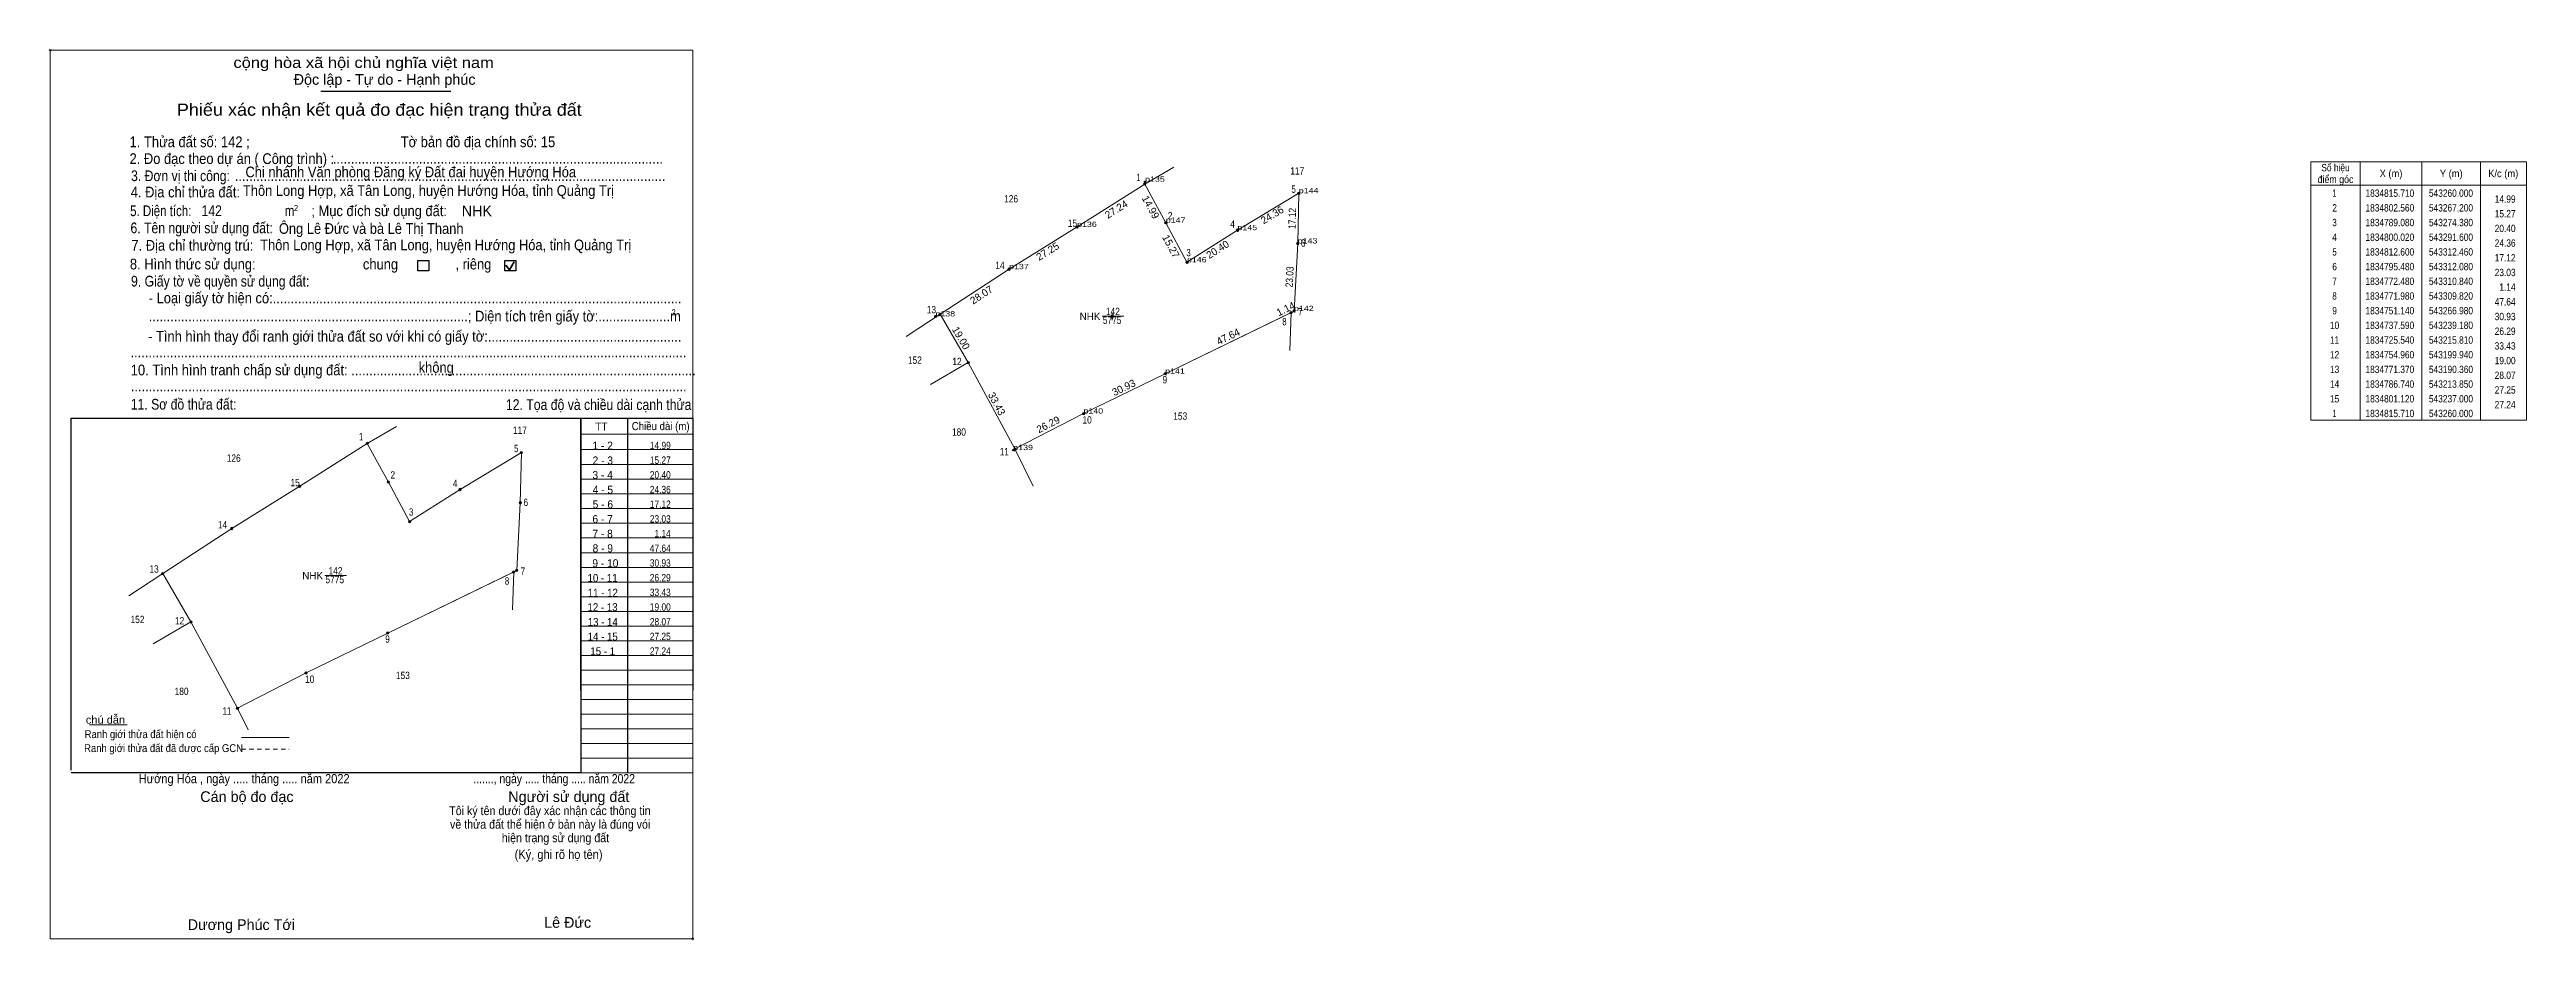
# Model space of a CAD drawing. Header units: metres. Extents: x 542887 to 543730, y 1834558 to 1834862.
import ezdxf
from ezdxf.enums import TextEntityAlignment as Align

# ---------------------------------------------------------------- set-up
doc = ezdxf.new("R2010")
doc.units = ezdxf.units.M
doc.header["$PDMODE"] = 32
doc.header["$PDSIZE"] = 0.5
doc.linetypes.add('SHORT_DASHED', pattern=[2.7, 1.5, -1.2])
for name, color, linetype, lineweight in [('1', 7, 'Continuous', 13), ('10', 7, 'Continuous', 13), ('17', 7, 'Continuous', 13), ('2', 7, 'Continuous', 25), ('30', 7, 'Continuous', 13), ('36', 7, 'Continuous', 13), ('53', 7, 'Continuous', 13), ('6', 7, 'Continuous', 13), ('63', 7, 'Continuous', 13)]:
    doc.layers.add(name, color=color, linetype=linetype, lineweight=lineweight)
doc.layers.add('12', color=7, linetype='Continuous')
doc.layers.add('7', color=7, linetype='Continuous')

msp = doc.modelspace()

# ---------------------------------------------------------------- hatches: boundary and pattern name
at = {"layer": '53'}
msp.add_hatch(color=256, dxfattribs=at).paths.add_polyline_path([(543249.06, 1834770.62, 1), (543248.76, 1834770.62, 1)])
at = {"layer": '63'}
for points in [[(543260.4, 1834815.71, 1), (543259.6, 1834815.71, 1)], [(543312.86, 1834812.6, 1), (543312.06, 1834812.6, 1)], [(543267.6, 1834802.56, 1), (543266.8, 1834802.56, 1)], [(543237.4, 1834801.12, 1), (543236.6, 1834801.12, 1)], [(543292, 1834800.02, 1), (543291.2, 1834800.02, 1)], [(543312.48, 1834795.48, 1), (543311.68, 1834795.48, 1)], [(543214.25, 1834786.74, 1), (543213.45, 1834786.74, 1)], [(543274.78, 1834789.08, 1), (543273.98, 1834789.08, 1)], [(543190.76, 1834771.37, 1), (543189.96, 1834771.37, 1)], [(543310.22, 1834771.98, 1), (543309.42, 1834771.98, 1)], [(543311.24, 1834772.48, 1), (543310.44, 1834772.48, 1)], [(543200.34, 1834754.96, 1), (543199.54, 1834754.96, 1)], [(543267.38, 1834751.14, 1), (543266.58, 1834751.14, 1)], [(543239.58, 1834737.59, 1), (543238.78, 1834737.59, 1)], [(542995.79, 1834727.42, 1), (542994.99, 1834727.42, 1)], [(543048.25, 1834724.31, 1), (543047.45, 1834724.31, 1)], [(543216.21, 1834725.54, 1), (543215.41, 1834725.54, 1)], [(542972.79, 1834712.83, 1), (542971.99, 1834712.83, 1)], [(543002.99, 1834714.27, 1), (543002.19, 1834714.27, 1)], [(543027.39, 1834711.73, 1), (543026.59, 1834711.73, 1)], [(543047.87, 1834707.19, 1), (543047.07, 1834707.19, 1)], [(542949.64, 1834698.45, 1), (542948.84, 1834698.45, 1)], [(543010.17, 1834700.79, 1), (543009.37, 1834700.79, 1)], [(542926.15, 1834683.08, 1), (542925.35, 1834683.08, 1)], [(543045.61, 1834683.69, 1), (543044.81, 1834683.69, 1)], [(543046.63, 1834684.19, 1), (543045.83, 1834684.19, 1)], [(542935.73, 1834666.67, 1), (542934.93, 1834666.67, 1)], [(543002.77, 1834662.85, 1), (543001.97, 1834662.85, 1)], [(542974.97, 1834649.3, 1), (542974.17, 1834649.3, 1)], [(542951.6, 1834637.25, 1), (542950.8, 1834637.25, 1)]]:
    msp.add_hatch(color=256, dxfattribs=at).paths.add_polyline_path(points)

# ---------------------------------------------------------------- linework, layer by layer
at = {"layer": '1'}
msp.add_lwpolyline([(542995.39, 1834727.42), (543002.59, 1834714.27), (543009.77, 1834700.79), (543026.99, 1834711.73), (543047.85, 1834724.31), (543047.47, 1834707.19), (543046.23, 1834684.19), (543045.21, 1834683.69), (543002.37, 1834662.85), (542974.57, 1834649.3), (542951.2, 1834637.25), (542935.33, 1834666.67), (542925.75, 1834683.08), (542949.24, 1834698.45), (542972.39, 1834712.83)], close=True, dxfattribs=at)
at = {"layer": '10'}
for points in [[(543239.18, 1834737.59), (543215.81, 1834725.54), (543199.94, 1834754.96), (543190.36, 1834771.37), (543213.85, 1834786.74), (543237, 1834801.12), (543260, 1834815.71)], [(543260, 1834815.71), (543267.2, 1834802.56), (543274.38, 1834789.08), (543291.6, 1834800.02), (543312.46, 1834812.6), (543312.08, 1834795.48), (543310.84, 1834772.48), (543309.82, 1834771.98)], [(543239.18, 1834737.59), (543266.98, 1834751.14), (543309.82, 1834771.98)]]:
    msp.add_lwpolyline(points, dxfattribs=at)
at = {"layer": '17'}
msp.add_line((542900.79, 1834631.63), (542913.69, 1834631.63), dxfattribs=at)
at = {"layer": '2'}
for p, q in [((542979.59, 1834847.4), (543023.82, 1834847.4)), ((542894.59, 1834736.06), (543068.09, 1834736.06)), ((542894.59, 1834616.21), (542894.59, 1834736.06)), ((543068.09, 1834736.06), (543068.09, 1834615.22)), ((543068.09, 1834615.22), (542894.59, 1834615.22))]:
    msp.add_line(p, q, dxfattribs=at)
at = {"layer": '2', "lineweight": 35}
for p, q in [((543042.59, 1834788.11), (543043.84, 1834786.49)), ((543043.84, 1834786.49), (543045.35, 1834789.21))]:
    msp.add_line(p, q, dxfattribs=at)
at = {"layer": '2', "lineweight": 13}
msp.add_lwpolyline([(542887.47, 1834861.27), (543106.18, 1834861.27), (543106.18, 1834558.76), (542887.47, 1834558.76)], close=True, dxfattribs=at)
at = {"layer": '2'}
for points in [[(543012.61, 1834789.67), (543016.37, 1834789.67), (543016.37, 1834786.17), (543012.61, 1834786.17)], [(543042.16, 1834789.67), (543045.92, 1834789.67), (543045.92, 1834786.17), (543042.16, 1834786.17)]]:
    msp.add_lwpolyline(points, close=True, dxfattribs=at)
for p in [(542887.47, 1834861.27), (543106.18, 1834558.76)]:
    msp.add_point(p, dxfattribs=at)
at = {"layer": '30', "lineweight": 25}
for p, q in [((543068.09, 1834643.31), (543068.09, 1834736.06)), ((543084, 1834736.06), (543084, 1834615.22))]:
    msp.add_line(p, q, dxfattribs=at)
at = {"layer": '30'}
for p, q in [((543068.09, 1834730.6), (543106.18, 1834730.6)), ((543067.99, 1834720.2), (543106.08, 1834720.2)), ((543068.09, 1834725.3), (543106.18, 1834725.3)), ((543068.09, 1834715.24), (543106.18, 1834715.24)), ((543068.09, 1834710.22), (543106.18, 1834710.22)), ((543068.09, 1834705.22), (543106.18, 1834705.22)), ((543068.09, 1834700.22), (543106.18, 1834700.22)), ((543068.09, 1834695.22), (543106.18, 1834695.22)), ((543068.09, 1834690.22), (543106.18, 1834690.22)), ((543068.09, 1834685.22), (543106.18, 1834685.22)), ((543068.09, 1834680.22), (543106.18, 1834680.22)), ((543068.09, 1834675.22), (543106.18, 1834675.22)), ((543068.09, 1834670.22), (543106.18, 1834670.22)), ((543068.09, 1834665.22), (543106.18, 1834665.22)), ((543068.09, 1834660.22), (543106.18, 1834660.22)), ((543068.09, 1834655.22), (543106.18, 1834655.22)), ((543068.09, 1834650.22), (543106.18, 1834650.22)), ((543068.09, 1834645.22), (543106.18, 1834645.22)), ((543068.09, 1834640.22), (543106.18, 1834640.22)), ((543068.09, 1834635.22), (543106.18, 1834635.22)), ((543068.09, 1834635.2), (543106.18, 1834635.2)), ((543068.09, 1834630.22), (543106.18, 1834630.22)), ((543068.09, 1834625.22), (543106.18, 1834625.22)), ((543068.09, 1834620.22), (543106.18, 1834620.22)), ((543068.09, 1834615.22), (543106.18, 1834615.22))]:
    msp.add_line(p, q, dxfattribs=at)
at = {"layer": '30', "lineweight": 25}
msp.add_lwpolyline([(543068.09, 1834736.06), (543106.18, 1834736.06), (543106.18, 1834643.31)], dxfattribs=at)
at = {"layer": '36'}
for p, q in [((543260, 1834815.71), (543269.98, 1834821.44)), ((543190.36, 1834771.37), (543178.86, 1834763.87)), ((543309.82, 1834771.98), (543309.37, 1834759.1)), ((543199.94, 1834754.96), (543187.14, 1834747.51)), ((542995.39, 1834727.42), (543005.37, 1834733.15)), ((543215.81, 1834725.54), (543222.06, 1834712.81)), ((542925.75, 1834683.08), (542914.25, 1834675.58)), ((543045.21, 1834683.69), (543044.76, 1834670.81)), ((542935.33, 1834666.67), (542922.53, 1834659.22)), ((542951.2, 1834637.25), (542954.78, 1834629.96))]:
    msp.add_line(p, q, dxfattribs=at)
for points in [[(543190.36, 1834771.37), (543213.85, 1834786.74), (543237, 1834801.12), (543260, 1834815.71), (543267.2, 1834802.56), (543274.38, 1834789.08), (543291.6, 1834800.02), (543312.46, 1834812.6), (543312.08, 1834795.48), (543310.84, 1834772.48), (543266.98, 1834751.14), (543239.18, 1834737.59), (543215.81, 1834725.54), (543199.94, 1834754.96)], [(542925.75, 1834683.08), (542949.24, 1834698.45), (542972.39, 1834712.83), (542995.39, 1834727.42), (543002.59, 1834714.27), (543009.77, 1834700.79), (543026.99, 1834711.73), (543047.85, 1834724.31), (543047.47, 1834707.19), (543046.23, 1834684.19), (543002.37, 1834662.85), (542974.57, 1834649.3), (542951.2, 1834637.25), (542935.33, 1834666.67)]]:
    msp.add_lwpolyline(points, close=True, dxfattribs=at)
at = {"layer": '53'}
for p, q in [((543248.29, 1834770.62), (543247.66, 1834770.62)), ((543248.91, 1834771.87), (543248.91, 1834771.25)), ((543248.91, 1834769.99), (543248.91, 1834769.37)), ((543250.16, 1834770.62), (543249.53, 1834770.62))]:
    msp.add_line(p, q, dxfattribs=at)
msp.add_lwpolyline([(543248.91, 1834771.25), (543248.29, 1834770.62), (543248.91, 1834769.99), (543249.53, 1834770.62)], close=True, dxfattribs=at)
msp.add_circle((543248.91, 1834770.62), 0.15, dxfattribs=at)
at = {"layer": '6'}
msp.add_line((542952.51, 1834627.27), (542968.79, 1834627.27), dxfattribs=at)
at = {"layer": '6', "linetype": 'SHORT_DASHED'}
msp.add_line((542952.51, 1834623.29), (542968.79, 1834623.29), dxfattribs=at)
at = {"layer": '63'}
for p, q in [((543673.75, 1834823.32), (543673.75, 1834735.32)), ((543694.75, 1834823.32), (543694.75, 1834735.32)), ((543714.75, 1834823.32), (543714.75, 1834735.32)), ((543656.95, 1834815.32), (543730.35, 1834815.32)), ((543245.56, 1834770.77), (543252.86, 1834770.77)), ((542980.95, 1834682.48), (542988.25, 1834682.48))]:
    msp.add_line(p, q, dxfattribs=at)
msp.add_lwpolyline([(543656.95, 1834823.32), (543730.35, 1834823.32), (543730.35, 1834735.32), (543656.95, 1834735.32)], close=True, dxfattribs=at)
for centre in [(543260, 1834815.71), (543312.46, 1834812.6), (543267.2, 1834802.56), (543237, 1834801.12), (543291.6, 1834800.02), (543312.08, 1834795.48), (543213.85, 1834786.74), (543274.38, 1834789.08), (543190.36, 1834771.37), (543309.82, 1834771.98), (543310.84, 1834772.48), (543199.94, 1834754.96), (543266.98, 1834751.14), (543239.18, 1834737.59), (542995.39, 1834727.42), (543047.85, 1834724.31), (543215.81, 1834725.54), (542972.39, 1834712.83), (543002.59, 1834714.27), (543026.99, 1834711.73), (543047.47, 1834707.19), (542949.24, 1834698.45), (543009.77, 1834700.79), (542925.75, 1834683.08), (543045.21, 1834683.69), (543046.23, 1834684.19), (542935.33, 1834666.67), (543002.37, 1834662.85), (542974.57, 1834649.3), (542951.2, 1834637.25)]:
    msp.add_circle(centre, 0.4, dxfattribs=at)
at = {"layer": '7'}
for p in [(543260.14, 1834816.49), (543312.46, 1834812.6), (543267.2, 1834802.56), (543237, 1834801.12), (543291.6, 1834800.02), (543312.08, 1834795.49), (543213.85, 1834786.74), (543274.38, 1834789.08), (543188.78, 1834770.67), (543310.84, 1834772.48), (543266.97, 1834751.14), (543239.18, 1834737.59), (543215.28, 1834725.14)]:
    msp.add_point(p, dxfattribs=at)

# ---------------------------------------------------------------- texts
at = {"layer": '1', "width": 0.85}
for s, p in [('117', (543311.95, 1834818.96)), ('126', (543214.52, 1834809.45)), ('5775', (543248.91, 1834768.12)), ('142', (543249.18, 1834771.11)), ('152', (543181.77, 1834754.52)), ('153', (543272.1, 1834735.48)), ('117', (543047.34, 1834730.67)), ('180', (543196.785, 1834730.05)), ('126', (542949.91, 1834721.16)), ('142', (542984.57, 1834682.82)), ('5775', (542984.3, 1834679.83)), ('152', (542917.16, 1834666.23)), ('180', (542932.175, 1834641.76)), ('153', (543007.49, 1834647.19))]:
    msp.add_text(s, height=2.5, dxfattribs=at).set_placement(p, align=Align.CENTER)
at = {"layer": '1'}
for p in [(543241.4, 1834769.41), (542976.79, 1834681.12)]:
    msp.add_text('NHK', height=2.5, dxfattribs=at).set_placement(p, align=Align.CENTER)
at = {"layer": '10'}
for s, height, width, p in [('1 - 2', 2.728, 0.95, (543075.515, 1834725.31)), ('2 - 3', 2.728, 0.95, (543075.535, 1834720.25)), ('3 - 4', 2.728, 0.95, (543075.49, 1834715.31)), ('4 - 5', 2.728, 0.95, (543075.565, 1834710.27)), ('6 - 7', 2.728, 0.95, (543075.505, 1834700.29)), ('5 - 6', 2.728, 0.95, (543075.565, 1834705.31)), ('7 - 8', 2.728, 0.95, (543075.48, 1834695.31)), ('8 - 9', 2.728, 0.95, (543075.545, 1834690.35)), ('9 - 10', 2.728, 0.95, (543076.425, 1834685.25)), ('10 - 11', 2.728, 0.9, (543075.47, 1834680.23)), ('11 - 12', 2.728, 0.9, (543075.56, 1834675.21)), ('12 - 13', 2.728, 0.9, (543075.46, 1834670.29)), ('13 - 14', 2.728, 0.9, (543075.535, 1834665.25)), ('14 - 15', 2.728, 0.9, (543075.51, 1834660.27)), ('15 - 1', 2.73, 0.9, (543075.525, 1834655.29))]:
    msp.add_text(s, height=height, dxfattribs=dict(at, width=width)).set_placement(p, align=Align.CENTER)
at = {"layer": '12', "width": 1.25}
for s, p in [('p135', (543260.14, 1834816.5)), ('p144', (543312.46, 1834812.6)), ('p136', (543237, 1834801.12)), ('p147', (543267.2, 1834802.56)), ('p145', (543291.6, 1834800.02)), ('p143', (543312.08, 1834795.48)), ('p137', (543213.85, 1834786.74)), ('p146', (543274.38, 1834789.08)), ('p138', (543188.78, 1834770.66)), ('p142', (543310.84, 1834772.48)), ('p141', (543266.98, 1834751.14)), ('p140', (543239.18, 1834737.59)), ('p139', (543215.28, 1834725.14))]:
    msp.add_text(s, height=1.8, dxfattribs=at).set_placement(p)
at = {"layer": '2'}
for s, height, width, p in [('cộng hòa xã hội chủ nghĩa việt nam', 3.651, 1.15, (542949.81, 1834855.27)), ('1. Thửa đất số: 142 ;                                          Tờ bản đồ địa chính số: 15', 3.66, 0.9, (542914.45, 1834828.27)), ('2. Đo đạc theo dự án ( Công trình) : ', 3.653, 0.9, (542914.45, 1834822.55)), ('3. Đơn vị thi công:', 3.653, 0.85, (542914.97, 1834816.71)), ('Chi nhánh Văn phòng Đăng ký Đất đai huyện Hướng Hóa', 3.65, 0.9, (542953.91, 1834818.01)), ('............................................................................................', 3.653, 0.9, (542983.65, 1834822.67)), ('4. Địa chỉ thửa đất:', 3.653, 0.9, (542914.87, 1834811.17)), ('........................................................................................................................', 3.653, 0.9, (542950.27, 1834816.71)), ('Thôn Long Hợp, xã Tân Long, huyện Hướng Hóa, tỉnh Quảng Trị', 3.64, 0.9, (542953.05, 1834811.69)), ('5. Diện tích:', 3.653, 0.8, (542914.65, 1834804.79)), ('6. Tên người sử dụng đất:', 3.653, 0.85, (542914.77, 1834798.97)), ('142', 3.64, 0.85, (542938.97, 1834804.83)), ('Ông Lê Đức và bà Lê Thị Thanh', 3.64, 0.9, (542965.29, 1834798.77)), ('m', 3.651, 0.8, (542967.29, 1834804.79)), ('2', 2.086, 0.8, (542970.41, 1834806.53)), ('; Mục đích sử dụng đất:', 3.651, 0.9, (542976.33, 1834804.79)), ('7. Địa chỉ thường trú:', 3.653, 0.9, (542915.09, 1834793.03)), ('Thôn Long Hợp, xã Tân Long, huyện Hướng Hóa, tỉnh Quảng Trị', 3.64, 0.9, (542958.93, 1834793.17)), ('8. Hình thức sử dụng:', 3.653, 0.9, (542914.57, 1834786.65)), ('chung                , riêng', 3.651, 0.9, (542993.89, 1834786.65)), ('9. Giấy tờ về quyền sử dụng đất:', 3.653, 0.85, (542914.97, 1834780.83)), ('     - Loại giấy tờ hiện có:..................................................................................................................', 3.651, 0.9, (542914.87, 1834775.11)), ('     .........................................................................................; Diện tích trên giấy tờ:....................m', 3.651, 0.9, (542914.87, 1834768.93)), ('2', 2.086, 0.8, (543098.93, 1834770.99)), ('     - Tình hình thay đổi ranh giới thửa đất so với khi có giấy tờ:......................................................', 3.651, 0.9, (542914.67, 1834762.05)), ('...........................................................................................................................................................', 3.651, 0.9, (542914.77, 1834756.75)), ('10. Tình hình tranh chấp sử dụng đất: ................................................................................................', 3.653, 0.9, (542914.87, 1834750.59)), ('không', 3.651, 0.9, (543012.87, 1834751.47)), ('...........................................................................................................................................................', 3.651, 0.9, (542914.87, 1834745.19)), ('11. Sơ đồ thửa đất:', 3.653, 0.85, (542914.87, 1834738.93)), ('12. Tọa độ và chiều dài cạnh thửa', 3.66, 0.85, (543042.57, 1834738.79)), ('Hướng Hóa , ngày ..... tháng ..... năm 2022', 3.12, 0.9, (542917.59, 1834611.73)), ('......., ngày ..... tháng ..... năm 2022', 3.12, 0.85, (543031.49, 1834611.73)), ('(Ký, ghi rõ họ tên)', 3.129, 0.9, (543045.53, 1834585.95))]:
    msp.add_text(s, height=height, dxfattribs=dict(at, width=width)).set_placement(p)
for s, height, p in [('Độc lập - Tự do - Hạnh phúc', 3.651, (542970.33, 1834849.51)), ('NHK', 3.64, (543027.53, 1834804.77)), ('Cán bộ đo đạc', 3.651, (542938.53, 1834605.33)), ('Người sử dụng đất', 3.651, (543043.37, 1834605.33)), ('Dương Phúc Tới', 3.65, (542934.25, 1834561.75)), ('Lê Đức', 3.64, (543055.6, 1834562.51))]:
    msp.add_text(s, height=height, dxfattribs=at).set_placement(p)
for s, height, width, p in [('Phiếu xác nhận kết quả đo đạc hiện trạng thửa đất', 4.171, 1.1, (542999.475, 1834838.97)), ('Tôi ký tên dưới đây xác nhận các thông tin', 3.016, 0.9, (543057.555, 1834600.87)), ('về thửa đất thể hiện ở bản này là đúng vói', 3.016, 0.9, (543057.62, 1834596.25)), ('hiện trạng sử dụng đất', 3.016, 0.9, (543059.435, 1834591.65))]:
    msp.add_text(s, height=height, dxfattribs=dict(at, width=width)).set_placement(p, align=Align.CENTER)
msp.add_text('.', height=1.043, dxfattribs=at).set_placement((543106.142, 1834558.19), align=Align.CENTER)
at = {"layer": '30'}
for s, height, width, p in [('TT', 2.72, 0.95, (543072.97, 1834731.79)), ('Chiều dài (m)', 2.728, 0.9, (543085.39, 1834731.95))]:
    msp.add_text(s, height=height, dxfattribs=dict(at, width=width)).set_placement(p)
at = {"layer": '6'}
for s, height, width, p in [('chú dẫn', 2.673, 1.05, (542899.59, 1834631.99)), ('Ranh giới thửa đất hiện có ', 2.673, 0.9, (542899.19, 1834627.09)), ('Ranh giới thửa đất đã được cấp GCN', 2.68, 0.9, (542898.99, 1834622.33))]:
    msp.add_text(s, height=height, dxfattribs=dict(at, width=width)).set_placement(p)
at = {"layer": '63'}
for s, width, p in [('Số hiệu', 0.85, (543665.35, 1834820.07)), ('X (m)', 0.95, (543684.25, 1834818.07)), ('Y (m)', 0.95, (543704.745, 1834818.07)), ('K/c (m)', 0.95, (543722.45, 1834818.07)), ('điểm góc', 0.9, (543665.35, 1834816.07)), (' 1', 0.75, (543664.645, 1834811.37)), ('1834815.710', 0.85, (543683.85, 1834811.37)), ('543260.000', 0.85, (543704.655, 1834811.37)), (' 3', 0.8, (543664.65, 1834801.37)), (' 2', 0.85, (543664.65, 1834806.37)), ('1834802.560', 0.85, (543683.85, 1834806.37)), ('1834789.080', 0.85, (543683.85, 1834801.37)), ('543267.200', 0.85, (543704.655, 1834806.37)), ('543274.380', 0.85, (543704.655, 1834801.37)), (' 4', 0.85, (543664.645, 1834796.37)), ('1834800.020', 0.85, (543683.85, 1834796.37)), ('543291.600', 0.85, (543704.655, 1834796.37)), (' 5', 0.8, (543664.65, 1834791.37)), (' 6', 0.85, (543664.65, 1834786.37)), ('1834812.600', 0.85, (543683.85, 1834791.37)), ('1834795.480', 0.85, (543683.85, 1834786.37)), ('543312.460', 0.85, (543704.655, 1834791.37)), ('543312.080', 0.85, (543704.655, 1834786.37)), (' 8', 0.8, (543664.65, 1834776.37)), (' 7', 0.8, (543664.65, 1834781.37)), ('1834772.480', 0.85, (543683.85, 1834781.37)), ('1834771.980', 0.85, (543683.85, 1834776.37)), ('543310.840', 0.85, (543704.655, 1834781.37)), ('543309.820', 0.85, (543704.655, 1834776.37)), (' 9', 0.85, (543664.645, 1834771.37)), ('1834751.140', 0.85, (543683.85, 1834771.37)), ('543266.980', 0.85, (543704.655, 1834771.37)), (' 10', 0.85, (543664.645, 1834766.37)), (' 11', 0.8, (543664.645, 1834761.37)), ('1834737.590', 0.85, (543683.85, 1834766.37)), ('1834725.540', 0.85, (543683.85, 1834761.37)), ('543239.180', 0.85, (543704.655, 1834766.37)), ('543215.810', 0.85, (543704.655, 1834761.37)), (' 12', 0.85, (543664.65, 1834756.37)), (' 13', 0.85, (543664.65, 1834751.37)), ('1834754.960', 0.85, (543683.85, 1834756.37)), ('1834771.370', 0.85, (543683.85, 1834751.37)), ('543199.940', 0.85, (543704.655, 1834756.37)), ('543190.360', 0.85, (543704.655, 1834751.37)), (' 14', 0.85, (543664.645, 1834746.37)), (' 15', 0.85, (543664.65, 1834741.37)), ('1834786.740', 0.85, (543683.85, 1834746.37)), ('1834801.120', 0.85, (543683.85, 1834741.37)), ('543213.850', 0.85, (543704.655, 1834746.37)), ('543237.000', 0.85, (543704.655, 1834741.37)), (' 1', 0.75, (543664.645, 1834736.37)), ('1834815.710', 0.85, (543683.85, 1834736.37)), ('543260.000', 0.85, (543704.655, 1834736.37))]:
    msp.add_text(s, height=2.5, dxfattribs=dict(at, width=width)).set_placement(p, align=Align.CENTER)
for s, width, p in [(' 1', 0.75, (543258.57, 1834816.73)), (' 5', 0.8, (543311.44, 1834812.73)), ('14.99', 0.85, (543726.65, 1834809.37)), (' 15', 0.85, (543237, 1834801.12)), (' 2', 0.85, (543269.45, 1834803.72)), (' 4', 0.85, (543290.71, 1834800.84)), ('15.27', 0.85, (543726.65, 1834804.37)), (' 6', 0.85, (543314.74, 1834794.39)), ('20.40', 0.85, (543726.65, 1834799.37)), ('24.36', 0.85, (543726.65, 1834794.37)), (' 14', 0.85, (543212.31, 1834786.77)), (' 3', 0.8, (543275.67, 1834791.12)), ('23.03', 0.85, (543726.65, 1834784.37)), ('17.12', 0.85, (543726.65, 1834789.37)), ('1.14', 0.85, (543726.65, 1834779.37)), (' 13', 0.85, (543188.99, 1834771.71)), (' 8', 0.8, (543308.31, 1834767.62)), (' 7', 0.8, (543313.71, 1834770.98)), ('47.64', 0.85, (543726.65, 1834774.37)), ('30.93', 0.85, (543726.65, 1834769.37)), ('33.43', 0.85, (543726.65, 1834759.37)), ('26.29', 0.85, (543726.65, 1834764.37)), (' 12', 0.85, (543197.69, 1834754.07)), ('19.00', 0.85, (543726.65, 1834754.37)), (' 9', 0.85, (543267.66, 1834747.87)), ('28.07', 0.85, (543726.65, 1834749.37)), ('27.25', 0.85, (543726.65, 1834744.37)), (' 10', 0.85, (543241.98, 1834734.19)), ('27.24', 0.85, (543726.65, 1834739.37)), (' 1', 0.75, (542993.96, 1834728.44)), (' 5', 0.8, (543046.83, 1834724.44)), ('14.99', 0.85, (543098.67, 1834725.47)), ('15.27', 0.85, (543098.67, 1834720.47)), (' 11', 0.8, (543213.69, 1834723.36)), (' 15', 0.85, (542972.39, 1834712.83)), (' 2', 0.85, (543004.84, 1834715.43)), (' 4', 0.85, (543026.1, 1834712.55)), ('20.40', 0.85, (543098.67, 1834715.47)), ('24.36', 0.85, (543098.67, 1834710.47)), (' 3', 0.8, (543011.06, 1834702.83)), (' 6', 0.85, (543050.13, 1834706.1)), ('23.03', 0.85, (543098.67, 1834700.47)), ('17.12', 0.85, (543098.67, 1834705.47)), (' 14', 0.85, (542947.7, 1834698.48)), ('1.14', 0.85, (543098.67, 1834695.47)), (' 13', 0.85, (542924.38, 1834683.42)), (' 7', 0.8, (543049.1, 1834682.69)), ('47.64', 0.85, (543098.67, 1834690.47)), ('30.93', 0.85, (543098.67, 1834685.47)), (' 8', 0.8, (543043.7, 1834679.33)), ('33.43', 0.85, (543098.67, 1834675.47)), ('26.29', 0.85, (543098.67, 1834680.47)), (' 12', 0.85, (542933.08, 1834665.78)), ('28.07', 0.85, (543098.67, 1834665.47)), ('19.00', 0.85, (543098.67, 1834670.47)), (' 9', 0.85, (543003.05, 1834659.58)), ('27.25', 0.85, (543098.67, 1834660.47)), ('27.24', 0.85, (543098.67, 1834655.47)), (' 10', 0.85, (542977.37, 1834645.9)), (' 11', 0.8, (542949.08, 1834635.07))]:
    msp.add_text(s, height=2.5, dxfattribs=dict(at, width=width)).set_placement(p, align=Align.RIGHT)
for s, rotation, p in [('14.99', 298.702, (543260.934, 1834807.25)), ('27.24', 32.389, (543251.005, 1834806.06)), ('24.36', 31.093, (543304.049, 1834804.121)), ('27.25', 31.847, (543227.635, 1834791.752)), ('15.27', 298.042, (543267.839, 1834793.938)), ('20.40', 32.428, (543285.505, 1834792.383)), ('28.07', 33.198, (543205.116, 1834776.932)), ('1.14', 26.114, (543308.56, 1834772.09)), ('19.00', 300.276, (543196.408, 1834762.655)), ('47.64', 25.941, (543288.953, 1834762.645)), ('33.43', 298.344, (543208.543, 1834740.328)), ('30.93', 25.985, (543253.432, 1834745.309)), ('26.29', 27.276, (543227.732, 1834732.74))]:
    msp.add_text(s, height=2.5, rotation=rotation, dxfattribs=at).set_placement(p, align=Align.CENTER)
at = {"layer": '63', "width": 0.85}
for s, rotation, p in [('17.12', 88.728, (543311.451, 1834804.012)), ('23.03', 86.914, (543310.576, 1834784.058))]:
    msp.add_text(s, height=2.5, rotation=rotation, dxfattribs=at).set_placement(p, align=Align.CENTER)

doc.saveas('drawing.dxf')
